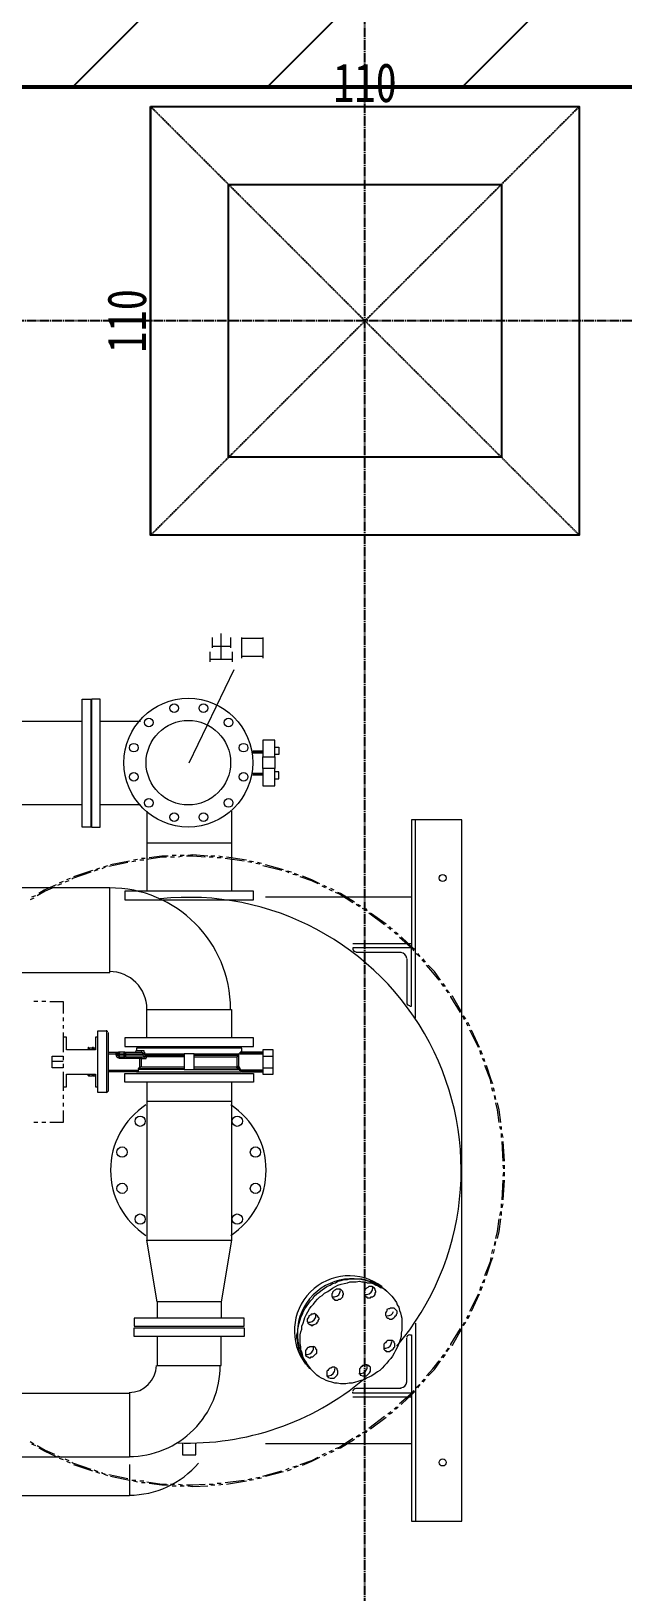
# Model space of a CAD drawing. Header units: millimetres. Extents: x -18489 to 17339, y -1599 to 10961.
# Drawn here: x -15203.8 to -15052, y 7256.4 to 7656.8 of the extents above; entities that cross this region are included whole.
import ezdxf

# ---------------------------------------------------------------- set-up
doc = ezdxf.new("R2010")
doc.units = ezdxf.units.MM
doc.linetypes.add('X-CUB3-L10$0$COL-CEN-LIN', pattern=[3.25, 2.5, -0.25, 0.25, -0.25])
doc.linetypes.add('X-CUB3-L10$0$HIDDEN', pattern=[0.4, 0.3, -0.1])
for name, color, linetype in [('188K-SM-03-F10-MECH-EQ-Y2257103$0$Micron CUP L10 CDA EQU$0$M MOVE-IN AREA', 8, 'Continuous'), ('188K-SM-03-F10-MECH-EQ-Y2257103$0$Micron CUP L10 CDA EQU$0$M-PHASE1 AREA', 252, 'Continuous'), ('X-CUB3-L10$0$CCL', 8, 'X-CUB3-L10$0$COL-CEN-LIN'), ('X-CUB3-L10$0$COL', 8, 'Continuous'), ('X-CUB3-L10$0$COL-S', 8, 'Continuous')]:
    doc.layers.add(name, color=color, linetype=linetype)
doc.styles.add('X-CUB3-L10$0$DIM', font='', dxfattribs={"width": 0.8})
doc.styles.get('X-CUB3-L10$0$DIM').set_extended_font_data('MingLiU')
doc.dimstyles.new('X-CUB3-L10$0$JJP_005_defpoint', dxfattribs={"dimtxt": 20, "dimasz": 0.5, "dimexe": 0.5, "dimexo": 0.5, "dimgap": 0.5, "dimtad": 1, "dimdsep": 46, "dimtxsty": 'X-CUB3-L10$0$DIM', "dimblk": 'X-CUB3-L10$0$_None', "dimcen": 10, "dimclrd": 256, "dimclre": 256, "dimclrt": 256, "dimadec": 0, "dimazin": 0, "dimtfac": 1, "dimtix": 1, "dimtmove": 2, "dimatfit": 3, "dimldrblk": 'X-CUB3-L10$0$_None', "dimfxl": 0.5, "dimtolj": 1, "dimtzin": 0, "dimarcsym": 0})

# ---------------------------------------------------------------- blocks, each defined once
blk = doc.blocks.new('188K-SM-03-F10-MECH-EQ-Y2257103$0$矽品二林中科一期-設備-空調$0$ZIN280AH(OD1400TL2135) 外型圖-Model')
at = {"color": 0, "lineweight": 13}
for points in [[(4371.9, 8283), (4371.9, 8285), (4371.9, 8309.3)], [(4394.2, 8252.6), (4394.2, 8270.8), (4394.2, 8295.1), (4394.2, 8319.4)], [(4418.5, 8309.3), (4418.5, 8285), (4418.5, 8283)], [(4446.9, 8256.6), (4446.9, 8260.7), (4446.9, 8285), (4446.9, 8309.3)], [(4446.9, 8307.3), (4473.2, 8307.3), (4497.5, 8307.3), (4499.6, 8307.3)], [(4501.6, 8309.3), (4501.6, 8285), (4501.6, 8260.7), (4501.6, 8256.6)], [(4365.8, 8246.5), (4365.8, 8248.5), (4365.8, 8272.8)], [(4422.5, 8252.6), (4416.5, 8252.6), (4390.1, 8252.6), (4365.8, 8252.6)], [(4371.9, 8287), (4398.2, 8287), (4418.5, 8287)], [(4422.5, 8272.8), (4422.5, 8248.5), (4422.5, 8246.5)], [(4499.6, 8260.7), (4475.2, 8260.7), (4448.9, 8260.7)], [(4426.6, 8226.2), (4311.1, 7987)], [(2112, 8094.5), (2316.7, 8094.5), (4037.4, 8094.5)], [(4084.1, 8094.5), (4187.4, 8094.5)], [(4532, 8003.3), (4532, 8045.8), (4501.6, 8045.8), (4501.6, 8003.3)], [(4532, 8027.6), (4542.1, 8027.6), (4542.1, 8009.3), (4532, 8009.3)], [(4501.6, 7972.9), (4501.6, 7928.3), (4532, 7928.3), (4532, 7972.9)], [(4532, 7946.5), (4542.1, 7946.5), (4542.1, 7964.7), (4532, 7964.7)], [(4037.4, 7879.6), (2112, 7879.6)], [(4187.4, 7879.6), (4084.1, 7879.6)], [(4203.6, 7863.4), (4203.6, 7658.7)], [(4420.5, 7863.4), (4420.5, 7658.7)], [(4882.6, 6369.6), (4882.6, 6041.3), (5012.3, 6041.3), (5012.3, 7841.1), (4882.6, 7841.1), (4882.6, 7512.8)], [(4892.8, 7332.4), (4892.8, 7841.1)], [(4203.6, 7782.3), (4420.5, 7782.3)], [(4155, 7731.7), (4106.3, 7721.5)], [(4159, 7735.7), (4110.4, 7725.6)], [(4175.3, 7735.7), (4165.1, 7733.7)], [(4179.3, 7739.8), (4169.2, 7737.7)], [(4195.5, 7737.7), (4185.4, 7737.7)], [(4199.6, 7741.8), (4189.4, 7741.8)], [(4254.3, 7745.9), (4242.1, 7745.9), (4203.6, 7739.8)], [(4258.4, 7747.9), (4242.1, 7747.9), (4209.7, 7743.8)], [(4274.6, 7745.9), (4264.4, 7745.9)], [(4278.6, 7749.9), (4268.5, 7749.9)], [(4294.8, 7747.9), (4284.7, 7745.9)], [(4298.9, 7749.9), (4288.8, 7749.9)], [(4353.6, 7745.9), (4321.2, 7747.9), (4305, 7747.9)], [(4359.7, 7747.9), (4321.2, 7751.9), (4309, 7749.9)], [(4373.9, 7745.9), (4363.8, 7745.9)], [(4377.9, 7747.9), (4367.8, 7747.9)], [(4394.2, 7743.8), (4384, 7743.8)], [(4398.2, 7745.9), (4388.1, 7747.9)], [(4452.9, 7735.7), (4404.3, 7741.8)], [(4459, 7737.7), (4408.3, 7745.9)], [(4473.2, 7731.7), (4463.1, 7733.7)], [(4477.3, 7733.7), (4467.1, 7735.7)], [(4497.5, 7729.6), (4487.4, 7731.7)], [(4007, 7691.1), (3996.9, 7687.1)], [(4059.7, 7707.3), (4013.1, 7691.1), (4011.1, 7689.1)], [(4063.8, 7711.4), (4015.1, 7695.2)], [(4078, 7713.4), (4067.8, 7709.4)], [(4082, 7717.5), (4071.9, 7713.4)], [(4096.2, 7719.5), (4088.1, 7715.4)], [(4102.3, 7723.6), (4092.2, 7719.5)], [(4493.5, 7727.6), (4483.3, 7729.6)], [(4550.2, 7711.4), (4501.6, 7723.6)], [(4554.3, 7713.4), (4507.7, 7725.6)], [(4568.5, 7705.3), (4560.4, 7709.4)], [(4574.5, 7707.3), (4564.4, 7709.4)], [(4588.7, 7699.2), (4578.6, 7701.3)], [(4592.8, 7699.2), (4582.7, 7703.3)], [(4643.5, 7676.9), (4627.2, 7685), (4596.8, 7695.2)], [(4647.5, 7676.9), (4627.2, 7687.1), (4602.9, 7697.2)], [(2387.6, 7449.9), (4108.4, 7449.9), (4108.4, 7666.8), (2387.6, 7666.8)], [(3966.5, 7668.8), (3942.2, 7658.7), (3921.9, 7646.5)], [(3970.6, 7674.9), (3940.1, 7660.7), (3926, 7652.6)], [(3984.7, 7676.9), (3974.6, 7672.9)], [(3988.8, 7683), (3978.7, 7679)], [(4003, 7685), (3992.8, 7681)], [(4661.7, 7666.8), (4653.6, 7670.9)], [(4665.8, 7668.8), (4657.6, 7672.9)], [(4679.9, 7658.7), (4671.8, 7662.8)], [(4684, 7660.7), (4675.9, 7664.8)], [(4732.6, 7628.3), (4698.2, 7650.6), (4688, 7654.6)], [(4736.7, 7630.3), (4700.2, 7652.6), (4694.1, 7654.6)], [(3913.8, 7640.5), (3903.7, 7636.4)], [(3917.9, 7646.5), (3907.7, 7642.5)], [(4882.6, 7642.5), (4507.7, 7642.5)], [(4748.9, 7618.2), (4740.7, 7624.2)], [(4752.9, 7620.2), (4744.8, 7624.2)], [(4767.1, 7608), (4765.1, 7610.1), (4757, 7614.1)], [(4769.1, 7608), (4767.1, 7612.1), (4761, 7614.1)], [(4813.7, 7571.5), (4773.2, 7601.9)], [(4817.8, 7573.6), (4777.2, 7601.9)], [(4829.9, 7559.4), (4827.9, 7561.4), (4821.8, 7565.5)], [(4834, 7561.4), (4829.9, 7563.4), (4825.9, 7567.5)], [(4844.1, 7547.2), (4838, 7553.3)], [(4848.2, 7547.2), (4842.1, 7553.3)], [(4888.7, 7504.7), (4886.7, 7508.7), (4852.2, 7539.1)], [(4892.8, 7506.7), (4888.7, 7510.7), (4856.3, 7541.1)], [(4882.6, 7522.9), (4732.6, 7522.9)], [(4878.6, 7362.8), (4882.6, 7362.8), (4882.6, 7512.8), (4732.6, 7512.8), (4732.6, 7508.7)], [(4856.3, 7500.6), (4740.7, 7500.6)], [(4902.9, 7490.5), (4894.8, 7498.6)], [(4904.9, 7490.5), (4898.8, 7498.6)], [(4870.5, 7484.4), (4870.5, 7370.9)], [(4915.1, 7476.3), (4909, 7482.4)], [(4919.1, 7476.3), (4913, 7484.4)], [(4953.6, 7429.7), (4937.3, 7449.9), (4921.1, 7468.2)], [(4957.6, 7429.7), (4941.4, 7452), (4925.2, 7468.2)], [(4965.7, 7413.5), (4959.6, 7421.6)], [(4969.8, 7413.5), (4963.7, 7421.6)], [(3923.9, 7374.9), (3913.8, 7374.9)], [(3944.2, 7374.9), (3934.1, 7374.9)], [(3954.3, 7374.9), (3988.8, 7374.9), (3988.8, 7344.5)], [(4977.9, 7397.2), (4971.8, 7405.3)], [(4979.9, 7397.2), (4973.8, 7405.3)], [(5008.3, 7346.6), (4984, 7387.1), (4984, 7389.1)], [(5012.3, 7346.6), (4988, 7389.1), (4986, 7389.1)], [(3988.8, 7334.4), (3988.8, 7324.3)], [(4203.6, 7281.7), (4203.6, 7354.7), (4420.5, 7354.7), (4420.5, 7281.7)], [(5018.4, 7328.3), (5014.4, 7338.5)], [(5022.5, 7330.4), (5016.4, 7338.5)], [(3988.8, 7314.1), (3988.8, 7306)], [(3988.8, 7295.9), (3988.8, 7245.2)], [(4104.3, 7295.9), (4104.3, 7143.9)], [(5028.6, 7312.1), (5024.5, 7318.2), (5024.5, 7320.2)], [(5032.6, 7312.1), (5028.6, 7320.2), (5026.5, 7320.2)], [(5054.9, 7257.4), (5032.6, 7302)], [(5056.9, 7257.4), (5036.7, 7302)], [(4078, 7283.7), (4071.9, 7283.7), (4071.9, 7251.3), (3996.9, 7251.3), (3996.9, 7283.7), (3988.8, 7283.7)], [(4053.7, 7253.3), (4053.7, 7251.3)], [(4063.8, 7251.3), (4063.8, 7255.4), (4055.7, 7255.4), (4055.7, 7251.3)], [(4065.8, 7253.3), (4065.8, 7251.3)], [(4071.9, 7255.4), (4067.8, 7255.4), (4067.8, 7251.3)], [(4446.9, 7245.2), (4446.9, 7255.4), (4311.1, 7255.4), (4177.3, 7255.4), (4177.3, 7249.3), (4193.5, 7249.3), (4195.5, 7249.3), (4195.5, 7247.3), (4195.5, 7245.2), (4197.6, 7245.2), (4197.6, 7243.2), (4197.6, 7241.2), (4298.9, 7241.2)], [(4501.6, 7204.7), (4501.6, 7188.5), (4527.9, 7188.5), (4527.9, 7251.3), (4501.6, 7251.3), (4501.6, 7235.1), (4501.6, 7204.7), (4527.9, 7204.7)], [(5061, 7239.1), (5059, 7247.3), (5059, 7249.3)], [(5065, 7239.1), (5061, 7249.3)], [(3988.8, 7204.7), (3960.4, 7204.7), (3960.4, 7235.1), (3988.8, 7235.1)], [(3988.8, 7220.9), (3960.4, 7220.9)], [(3988.8, 7235.1), (3988.8, 7225)], [(3988.8, 7214.8), (3988.8, 7204.7)], [(4104.3, 7241.2), (4124.6, 7241.2), (4124.6, 7243.2), (4126.6, 7243.2), (4128.6, 7245.2), (4130.7, 7245.2), (4132.7, 7245.2), (4134.7, 7245.2)], [(4104.3, 7245.2), (4132.7, 7245.2)], [(4128.6, 7237.1), (4124.6, 7237.1), (4124.6, 7241.2), (4128.6, 7241.2)], [(4146.9, 7245.2), (4134.7, 7245.2), (4132.7, 7245.2), (4132.7, 7243.2), (4132.7, 7241.2), (4128.6, 7241.2), (4128.6, 7237.1), (4132.7, 7237.1), (4132.7, 7241.2), (4144.9, 7241.2), (4144.9, 7243.2), (4146.9, 7245.2), (4148.9, 7245.2), (4148.9, 7243.2), (4148.9, 7241.2), (4193.5, 7241.2), (4193.5, 7239.1), (4193.5, 7237.1), (4148.9, 7237.1), (4148.9, 7241.2), (4144.9, 7241.2), (4144.9, 7237.1), (4132.7, 7237.1), (4132.7, 7235.1), (4132.7, 7233.1), (4134.7, 7233.1), (4146.9, 7233.1)], [(4298.9, 7202.7), (4185.4, 7202.7), (4185.4, 7229), (4132.7, 7229), (4132.7, 7233.1), (4134.7, 7233.1)], [(4148.9, 7245.2), (4189.4, 7245.2), (4191.5, 7245.2), (4191.5, 7243.2), (4193.5, 7243.2), (4193.5, 7241.2)], [(4148.9, 7233.1), (4195.5, 7233.1)], [(4298.9, 7206.7), (4189.4, 7206.7), (4189.4, 7229), (4199.6, 7229), (4201.6, 7229), (4201.6, 7231), (4203.6, 7233.1)], [(4197.6, 7241.2), (4193.5, 7241.2), (4197.6, 7241.2)], [(4193.5, 7237.1), (4195.5, 7235.1), (4199.6, 7235.1)], [(4298.9, 7233.1), (4203.6, 7233.1), (4201.6, 7235.1), (4199.6, 7237.1), (4298.9, 7237.1)], [(4325.2, 7241.2), (4442.8, 7241.2), (4442.8, 7243.2), (4442.8, 7245.2), (4501.6, 7245.2), (4442.8, 7245.2)], [(4325.2, 7237.1), (4438.7, 7237.1), (4438.7, 7206.7)], [(4325.2, 7233.1), (4434.7, 7233.1), (4434.7, 7206.7), (4436.7, 7206.7), (4438.7, 7206.7), (4438.7, 7202.7)], [(4438.7, 7237.1), (4438.7, 7237.1)], [(4501.6, 7235.1), (4527.9, 7235.1)], [(5069.1, 7220.9), (5065, 7229)], [(5071.1, 7220.9), (5069.1, 7229)], [(5087.3, 7164.2), (5085.3, 7174.3), (5071.1, 7210.8)], [(5091.4, 7164.2), (5087.3, 7174.3), (5075.2, 7210.8)], [(3988.8, 7194.6), (3988.8, 7145.9)], [(3988.8, 7156), (3996.9, 7156), (3996.9, 7188.5), (4071.9, 7188.5), (4071.9, 7156), (4078, 7156)], [(4053.7, 7188.5), (4053.7, 7186.4)], [(4055.7, 7188.5), (4055.7, 7184.4), (4063.8, 7184.4), (4063.8, 7188.5)], [(4065.8, 7188.5), (4065.8, 7186.4)], [(4067.8, 7188.5), (4067.8, 7184.4), (4071.9, 7184.4)], [(4298.9, 7200.6), (4181.3, 7200.6), (4181.3, 7198.6), (4181.3, 7196.6), (4181.3, 7194.6), (4104.3, 7194.6)], [(4104.3, 7198.6), (4181.3, 7198.6)], [(4177.3, 7194.6), (4177.3, 7194.6)], [(4177.3, 7194.6), (4311.1, 7194.6), (4444.8, 7194.6)], [(4185.4, 7202.7), (4185.4, 7202.7)], [(4325.2, 7202.7), (4438.7, 7202.7), (4436.7, 7204.7), (4434.7, 7204.7), (4434.7, 7206.7), (4325.2, 7206.7)], [(4325.2, 7200.6), (4440.8, 7200.6), (4440.8, 7198.6), (4444.8, 7198.6), (4444.8, 7200.6), (4440.8, 7200.6)], [(4444.8, 7198.6), (4501.6, 7198.6), (4444.8, 7198.6), (4444.8, 7196.6), (4446.9, 7194.6), (4501.6, 7194.6), (4446.9, 7194.6)], [(3988.8, 7135.8), (3988.8, 7125.6)], [(4203.6, 7168.2), (4203.6, 6762.8)], [(4420.5, 7168.2), (4420.5, 6762.8)], [(5091.4, 7143.9), (5089.4, 7154)], [(5095.4, 7143.9), (5093.4, 7154)], [(5097.5, 7123.6), (5095.4, 7133.7)], [(5099.5, 7123.6), (5097.5, 7133.7)], [(3988.8, 7095.2), (3988.8, 7064.8), (3954.3, 7064.8)], [(3988.8, 7115.5), (3988.8, 7105.4)], [(4203.6, 7119.6), (4420.5, 7119.6)], [(5107.6, 7064.8), (5103.5, 7097.3), (5099.5, 7115.5)], [(5111.7, 7064.8), (5107.6, 7097.3), (5103.5, 7115.5)], [(3923.9, 7064.8), (3913.8, 7064.8)], [(3944.2, 7064.8), (3934.1, 7064.8)], [(5111.7, 7046.6), (5109.6, 7054.7)], [(5113.7, 7046.6), (5113.7, 7054.7)], [(5113.7, 7026.3), (5113.7, 7036.5)], [(5117.7, 7026.3), (5115.7, 7036.5)], [(5117.7, 6965.5), (5115.7, 7016.2)], [(5121.8, 6965.5), (5117.7, 7016.2)], [(5119.8, 6945.3), (5117.7, 6955.4)], [(5117.7, 6927), (5119.8, 6937.1)], [(5121.8, 6945.3), (5121.8, 6955.4)], [(5121.8, 6927), (5121.8, 6937.1)], [(5115.7, 6866.2), (5117.7, 6916.9)], [(5117.7, 6866.2), (5121.8, 6916.9)], [(5113.7, 6845.9), (5113.7, 6856.1)], [(5115.7, 6845.9), (5117.7, 6856.1)], [(5099.5, 6766.9), (5103.5, 6785.1), (5107.6, 6817.6)], [(5103.5, 6766.9), (5107.6, 6785.1), (5111.7, 6817.6)], [(5109.6, 6825.7), (5111.7, 6835.8)], [(5113.7, 6825.7), (5113.7, 6835.8)], [(5089.4, 6728.4), (5091.4, 6738.5)], [(5093.4, 6728.4), (5095.4, 6738.5)], [(5095.4, 6748.7), (5097.5, 6758.8)], [(5097.5, 6748.7), (5099.5, 6758.8)], [(5071.1, 6671.6), (5085.3, 6708.1), (5087.3, 6718.2)], [(5075.2, 6671.6), (5087.3, 6708.1), (5091.4, 6718.2)], [(4621.2, 6432.5), (4621.2, 6434.5), (4617.1, 6438.5), (4613.1, 6444.6), (4609, 6450.7), (4604.9, 6456.8), (4600.9, 6462.9), (4598.9, 6469), (4594.8, 6475), (4592.8, 6483.1), (4592.8, 6489.2), (4590.8, 6497.3), (4590.8, 6503.4), (4588.7, 6511.5), (4588.7, 6519.6), (4590.8, 6527.7), (4590.8, 6533.8), (4592.8, 6541.9), (4594.8, 6550), (4596.8, 6558.1), (4598.9, 6564.2), (4602.9, 6572.3), (4604.9, 6578.4), (4609, 6586.5), (4613.1, 6592.6), (4619.1, 6600.7), (4623.2, 6606.8), (4629.3, 6612.9), (4633.3, 6618.9), (4639.4, 6625), (4645.5, 6629.1), (4653.6, 6635.2), (4659.7, 6639.2), (4665.8, 6643.3), (4673.9, 6647.3), (4679.9, 6651.4), (4688, 6653.4), (4694.1, 6657.4), (4702.2, 6659.5), (4710.3, 6661.5), (4718.4, 6661.5), (4724.5, 6663.5), (4732.6, 6663.5), (4740.7, 6663.5), (4748.9, 6663.5), (4754.9, 6663.5), (4763, 6661.5), (4769.1, 6659.5), (4777.2, 6657.4), (4783.3, 6655.4), (4789.4, 6653.4), (4795.5, 6649.3), (4801.5, 6645.3), (4807.6, 6641.2), (4813.7, 6637.2), (4817.8, 6633.1)], [(5065, 6653.4), (5069.1, 6661.5)], [(5069.1, 6653.4), (5071.1, 6661.5)], [(5032.6, 6580.4), (5054.9, 6625)], [(5036.7, 6580.4), (5056.9, 6625)], [(5059, 6633.1), (5059, 6635.2), (5061, 6643.3)], [(5061, 6633.1), (5065, 6643.3)], [(4230, 6604.7), (4230, 6562.2)], [(4394.2, 6604.7), (4394.2, 6562.2)], [(5024.5, 6562.2), (5028.6, 6570.3)], [(5026.5, 6562.2), (5028.6, 6562.2), (5032.6, 6570.3)], [(4892.8, 6550), (4892.8, 6041.3)], [(4984, 6493.3), (4984, 6495.3), (5008.3, 6535.8)], [(4986, 6493.3), (4988, 6493.3), (5012.3, 6535.8)], [(5014.4, 6543.9), (5018.4, 6552.1)], [(5016.4, 6543.9), (5022.5, 6552.1)], [(4230, 6515.6), (4230, 6440.6), (4394.2, 6440.6), (4394.2, 6515.6)], [(4878.6, 6519.6), (4882.6, 6519.6), (4882.6, 6369.6), (4732.6, 6369.6), (4732.6, 6373.7)], [(4870.5, 6398), (4870.5, 6511.5)], [(4921.1, 6414.2), (4937.3, 6432.5), (4953.6, 6452.7)], [(4925.2, 6414.2), (4941.4, 6430.4), (4957.6, 6452.7)], [(4959.6, 6460.8), (4965.7, 6469)], [(4963.7, 6460.8), (4969.8, 6469)], [(4971.8, 6477.1), (4977.9, 6485.2)], [(4973.8, 6477.1), (4979.9, 6485.2)], [(3546.9, 6369.6), (4159, 6369.6), (4159, 6205.5), (3546.9, 6205.5)], [(4856.3, 6381.8), (4740.7, 6381.8)], [(4852.2, 6343.3), (4886.7, 6373.7), (4888.7, 6377.7)], [(4856.3, 6341.3), (4888.7, 6371.7), (4892.8, 6375.7)], [(4894.8, 6383.8), (4902.9, 6391.9)], [(4898.8, 6383.8), (4904.9, 6391.9)], [(4909, 6400), (4915.1, 6406.1)], [(4913, 6398), (4919.1, 6406.1)], [(4882.6, 6359.5), (4732.6, 6359.5)], [(4838, 6329.1), (4844.1, 6335.2)], [(4842.1, 6329.1), (4848.2, 6335.2)], [(4773.2, 6280.5), (4813.7, 6310.9)], [(4777.2, 6278.4), (4817.8, 6308.8)], [(4821.8, 6316.9), (4827.9, 6321), (4829.9, 6323)], [(4825.9, 6314.9), (4829.9, 6319), (4834, 6321)], [(4688, 6227.8), (4698.2, 6231.8), (4732.6, 6254.1)], [(4694.1, 6227.8), (4700.2, 6229.8), (4736.7, 6252.1)], [(4740.7, 6258.2), (4748.9, 6264.2)], [(4744.8, 6258.2), (4752.9, 6262.2)], [(4757, 6268.3), (4765.1, 6272.3), (4767.1, 6274.4)], [(4761, 6268.3), (4767.1, 6270.3), (4769.1, 6274.4)], [(3903.7, 6246), (3913.8, 6239.9)], [(3907.7, 6239.9), (3917.9, 6235.9)], [(3921.9, 6235.9), (3942.2, 6223.7), (3966.5, 6213.6)], [(3926, 6229.8), (3940.1, 6221.7), (3970.6, 6207.5)], [(3974.6, 6209.5), (3984.7, 6205.5)], [(4294.8, 6241.9), (4294.8, 6211.5), (4329.3, 6211.5), (4329.3, 6241.9)], [(4882.6, 6239.9), (4507.7, 6239.9)], [(4653.6, 6211.5), (4661.7, 6215.6)], [(4657.6, 6209.5), (4665.8, 6213.6)], [(4671.8, 6219.7), (4679.9, 6223.7)], [(4675.9, 6217.6), (4684, 6221.7)], [(4159, 6187.2), (4159, 6106.1), (3646.3, 6106.1)], [(3978.7, 6203.4), (3988.8, 6199.4)], [(3992.8, 6201.4), (4003, 6197.4)], [(3996.9, 6195.3), (4007, 6191.3)], [(4011.1, 6193.3), (4013.1, 6191.3), (4059.7, 6175.1)], [(4015.1, 6187.2), (4063.8, 6171)], [(4067.8, 6173), (4078, 6169)], [(4071.9, 6169), (4082, 6164.9)], [(4501.6, 6156.8), (4550.2, 6171)], [(4507.7, 6156.8), (4554.3, 6169)], [(4560.4, 6173), (4568.5, 6177.1)], [(4564.4, 6171), (4574.5, 6175.1)], [(4578.6, 6181.1), (4588.7, 6183.2)], [(4582.7, 6179.1), (4592.8, 6183.2)], [(4596.8, 6187.2), (4627.2, 6197.4), (4643.5, 6205.5)], [(4602.9, 6185.2), (4627.2, 6195.3), (4647.5, 6205.5)], [(4088.1, 6167), (4088.1, 6164.9), (4096.2, 6162.9)], [(4092.2, 6162.9), (4102.3, 6158.8)], [(4106.3, 6160.9), (4155, 6150.7)], [(4110.4, 6156.8), (4159, 6146.7)], [(4165.1, 6146.7), (4175.3, 6146.7)], [(4169.2, 6144.7), (4179.3, 6142.6)], [(4185.4, 6144.7), (4195.5, 6144.7)], [(4189.4, 6140.6), (4199.6, 6140.6)], [(4203.6, 6142.6), (4242.1, 6136.6), (4254.3, 6136.6)], [(4209.7, 6138.6), (4242.1, 6134.5), (4258.4, 6134.5)], [(4264.4, 6136.6), (4274.6, 6136.6)], [(4268.5, 6132.5), (4278.6, 6132.5)], [(4284.7, 6136.6), (4294.8, 6134.5)], [(4288.8, 6132.5), (4298.9, 6132.5)], [(4305, 6134.5), (4321.2, 6134.5), (4353.6, 6136.6)], [(4309, 6132.5), (4321.2, 6130.5), (4359.7, 6132.5)], [(4363.8, 6136.6), (4373.9, 6136.6)], [(4367.8, 6134.5), (4377.9, 6134.5)], [(4384, 6138.6), (4394.2, 6138.6)], [(4388.1, 6134.5), (4398.2, 6136.6)], [(4404.3, 6140.6), (4452.9, 6146.7)], [(4408.3, 6136.6), (4459, 6144.7)], [(4463.1, 6148.7), (4473.2, 6150.7)], [(4467.1, 6146.7), (4477.3, 6148.7)], [(4483.3, 6152.8), (4493.5, 6154.8)], [(4487.4, 6150.7), (4497.5, 6152.8)]]:
    blk.add_lwpolyline(points, dxfattribs=at)
for points in [[(4059.7, 7822.9), (4037.4, 7822.9), (4037.4, 8151.2), (4059.7, 8151.2)], [(4061.8, 7822.9), (4084.1, 7822.9), (4084.1, 8151.2), (4061.8, 8151.2)], [(4501.6, 8017.4), (4475.2, 8017.4)], [(4501.6, 8013.4), (4475.2, 8013.4)], [(4501.6, 8003.3), (4532, 8003.3), (4532, 7972.9), (4501.6, 7972.9)], [(4501.6, 7960.7), (4475.2, 7960.7)], [(4475.2, 7956.6), (4501.6, 7956.6)], [(4146.9, 7658.7), (4146.9, 7636.4), (4477.3, 7636.4), (4477.3, 7658.7)], [(4078, 7141.9), (4078, 7299.9), (4100.3, 7299.9), (4100.3, 7141.9)], [(4146.9, 7259.4), (4477.3, 7259.4), (4477.3, 7281.7), (4146.9, 7281.7)], [(4148.9, 7233.1), (4146.9, 7233.1), (4144.9, 7233.1), (4144.9, 7235.1), (4144.9, 7237.1), (4148.9, 7237.1), (4148.9, 7235.1)], [(4185.4, 7233.1), (4187.4, 7233.1), (4187.4, 7231), (4189.4, 7231), (4189.4, 7229), (4185.4, 7229)], [(4311.1, 7200.6), (4325.2, 7200.6), (4325.2, 7241.2), (4311.1, 7241.2), (4298.9, 7241.2), (4298.9, 7200.6)], [(4501.6, 7241.2), (4442.8, 7241.2)], [(4146.9, 7190.5), (4477.3, 7190.5), (4477.3, 7168.2), (4146.9, 7168.2)], [(4230, 6604.7), (4203.6, 6762.8), (4420.5, 6762.8), (4394.2, 6604.7)], [(4848.2, 6493.3), (4846.1, 6487.2), (4842.1, 6479.1), (4838, 6473), (4834, 6464.9), (4829.9, 6458.8), (4823.8, 6452.7), (4819.8, 6446.7), (4813.7, 6440.6), (4807.6, 6434.5), (4801.5, 6428.4), (4795.5, 6424.4), (4789.4, 6420.3), (4781.3, 6414.2), (4775.2, 6412.2), (4767.1, 6408.1), (4761, 6404.1), (4752.9, 6402.1), (4744.8, 6400), (4738.7, 6398), (4730.6, 6396), (4722.5, 6396), (4714.4, 6394), (4708.3, 6394), (4700.2, 6394), (4692.1, 6396), (4686, 6396), (4677.9, 6398), (4671.8, 6400), (4663.7, 6402.1), (4657.6, 6406.1), (4651.6, 6408.1), (4645.5, 6412.2), (4639.4, 6416.3), (4635.3, 6420.3), (4629.3, 6426.4), (4625.2, 6430.4), (4619.1, 6436.5), (4615.1, 6442.6), (4613.1, 6448.7), (4609, 6454.8), (4604.9, 6460.8), (4602.9, 6469), (4600.9, 6475), (4598.9, 6481.1), (4598.9, 6489.2), (4596.8, 6497.3), (4596.8, 6503.4), (4596.8, 6511.5), (4596.8, 6519.6), (4598.9, 6527.7), (4600.9, 6533.8), (4600.9, 6541.9), (4604.9, 6550), (4607, 6558.1), (4609, 6564.2), (4613.1, 6572.3), (4617.1, 6578.4), (4621.2, 6586.5), (4625.2, 6592.6), (4631.3, 6598.7), (4635.3, 6604.7), (4641.4, 6610.8), (4647.5, 6616.9), (4653.6, 6621), (4659.7, 6627), (4667.8, 6631.1), (4673.9, 6635.2), (4679.9, 6639.2), (4688, 6643.3), (4694.1, 6647.3), (4702.2, 6649.3), (4710.3, 6651.4), (4718.4, 6653.4), (4724.5, 6655.4), (4732.6, 6655.4), (4740.7, 6655.4), (4748.9, 6657.4), (4754.9, 6655.4), (4763, 6655.4), (4769.1, 6653.4), (4777.2, 6653.4), (4783.3, 6651.4), (4791.4, 6647.3), (4797.5, 6645.3), (4803.6, 6641.2), (4809.7, 6639.2), (4815.7, 6635.2), (4821.8, 6629.1), (4825.9, 6625), (4832, 6618.9), (4836, 6614.9), (4840.1, 6608.8), (4844.1, 6602.7), (4846.1, 6596.6), (4850.2, 6590.6), (4852.2, 6582.5), (4854.2, 6576.4), (4856.3, 6568.3), (4858.3, 6562.2), (4858.3, 6554.1), (4858.3, 6546), (4858.3, 6539.9), (4858.3, 6531.8), (4856.3, 6523.7), (4856.3, 6515.6), (4854.2, 6509.5), (4852.2, 6501.4)], [(4704.3, 6633.1), (4702.2, 6635.2), (4700.2, 6635.2), (4698.2, 6637.2), (4696.2, 6637.2), (4692.1, 6637.2), (4690.1, 6637.2), (4688, 6635.2), (4684, 6633.1), (4682, 6631.1), (4679.9, 6629.1), (4679.9, 6627), (4677.9, 6625), (4677.9, 6621), (4677.9, 6618.9), (4679.9, 6616.9), (4679.9, 6614.9), (4682, 6612.9), (4684, 6610.8), (4686, 6608.8), (4688, 6608.8), (4692.1, 6608.8), (4694.1, 6608.8), (4696.2, 6610.8), (4700.2, 6610.8), (4702.2, 6612.9), (4704.3, 6614.9), (4706.3, 6616.9), (4706.3, 6621), (4708.3, 6623), (4708.3, 6625), (4706.3, 6629.1), (4706.3, 6631.1)], [(4787.4, 6639.2), (4785.3, 6641.2), (4783.3, 6641.2), (4781.3, 6643.3), (4779.3, 6643.3), (4775.2, 6643.3), (4773.2, 6643.3), (4771.1, 6641.2), (4767.1, 6639.2), (4765.1, 6637.2), (4763, 6635.2), (4763, 6633.1), (4761, 6629.1), (4761, 6627), (4761, 6625), (4763, 6623), (4763, 6618.9), (4765.1, 6618.9), (4767.1, 6616.9), (4769.1, 6614.9), (4771.1, 6614.9), (4775.2, 6614.9), (4777.2, 6614.9), (4779.3, 6616.9), (4783.3, 6616.9), (4785.3, 6618.9), (4787.4, 6621), (4789.4, 6623), (4789.4, 6627), (4791.4, 6629.1), (4791.4, 6631.1), (4789.4, 6635.2), (4789.4, 6637.2)], [(4641.4, 6568.3), (4639.4, 6570.3), (4637.4, 6572.3), (4635.3, 6572.3), (4633.3, 6574.3), (4629.3, 6572.3), (4627.2, 6572.3), (4625.2, 6572.3), (4623.2, 6570.3), (4619.1, 6568.3), (4619.1, 6566.2), (4617.1, 6562.2), (4615.1, 6560.2), (4615.1, 6558.1), (4615.1, 6554.1), (4617.1, 6552.1), (4617.1, 6550), (4619.1, 6548), (4621.2, 6546), (4623.2, 6546), (4625.2, 6543.9), (4629.3, 6543.9), (4631.3, 6546), (4633.3, 6546), (4637.4, 6548), (4639.4, 6550), (4641.4, 6552.1), (4643.5, 6554.1), (4643.5, 6556.1), (4645.5, 6560.2), (4645.5, 6562.2), (4643.5, 6564.2), (4643.5, 6566.2)], [(4842.1, 6584.5), (4840.1, 6586.5), (4838, 6588.5), (4836, 6588.5), (4834, 6588.5), (4829.9, 6588.5), (4827.9, 6588.5), (4825.9, 6586.5), (4823.8, 6586.5), (4819.8, 6584.5), (4819.8, 6580.4), (4817.8, 6578.4), (4815.7, 6576.4), (4815.7, 6574.3), (4815.7, 6570.3), (4817.8, 6568.3), (4817.8, 6566.2), (4819.8, 6564.2), (4821.8, 6562.2), (4823.8, 6562.2), (4825.9, 6560.2), (4829.9, 6560.2), (4832, 6560.2), (4836, 6562.2), (4838, 6564.2), (4840.1, 6566.2), (4842.1, 6568.3), (4844.1, 6570.3), (4844.1, 6572.3), (4846.1, 6574.3), (4846.1, 6578.4), (4846.1, 6580.4), (4844.1, 6582.5)], [(4171.2, 6541.9), (4452.9, 6541.9), (4452.9, 6562.2), (4171.2, 6562.2)], [(4171.2, 6537.9), (4452.9, 6537.9), (4452.9, 6515.6), (4171.2, 6515.6)], [(4637.4, 6485.2), (4635.3, 6487.2), (4633.3, 6489.2), (4629.3, 6489.2), (4627.2, 6489.2), (4625.2, 6489.2), (4621.2, 6489.2), (4619.1, 6487.2), (4617.1, 6487.2), (4615.1, 6485.2), (4613.1, 6483.1), (4611, 6479.1), (4611, 6477.1), (4611, 6475), (4611, 6471), (4611, 6469), (4611, 6466.9), (4613.1, 6464.9), (4615.1, 6462.9), (4617.1, 6462.9), (4621.2, 6460.8), (4623.2, 6460.8), (4625.2, 6462.9), (4629.3, 6462.9), (4631.3, 6464.9), (4633.3, 6466.9), (4635.3, 6469), (4637.4, 6471), (4639.4, 6473), (4639.4, 6475), (4639.4, 6479.1), (4639.4, 6481.1), (4637.4, 6483.1)], [(4838, 6501.4), (4836, 6503.4), (4834, 6505.4), (4829.9, 6505.4), (4827.9, 6505.4), (4825.9, 6505.4), (4821.8, 6505.4), (4819.8, 6503.4), (4817.8, 6501.4), (4815.7, 6499.4), (4813.7, 6497.3), (4811.7, 6495.3), (4811.7, 6493.3), (4811.7, 6489.2), (4811.7, 6487.2), (4811.7, 6485.2), (4811.7, 6483.1), (4813.7, 6481.1), (4815.7, 6479.1), (4817.8, 6477.1), (4821.8, 6477.1), (4823.8, 6477.1), (4825.9, 6477.1), (4829.9, 6479.1), (4832, 6481.1), (4834, 6481.1), (4836, 6483.1), (4838, 6487.2), (4840.1, 6489.2), (4840.1, 6491.2), (4840.1, 6495.3), (4840.1, 6497.3), (4838, 6499.4)], [(4692.1, 6432.5), (4690.1, 6434.5), (4688, 6434.5), (4686, 6436.5), (4682, 6436.5), (4679.9, 6436.5), (4675.9, 6434.5), (4673.9, 6434.5), (4671.8, 6432.5), (4669.8, 6430.4), (4667.8, 6428.4), (4665.8, 6426.4), (4665.8, 6422.3), (4665.8, 6420.3), (4665.8, 6418.3), (4665.8, 6414.2), (4667.8, 6412.2), (4667.8, 6410.2), (4669.8, 6410.2), (4673.9, 6408.1), (4675.9, 6408.1), (4677.9, 6408.1), (4682, 6408.1), (4684, 6408.1), (4686, 6410.2), (4688, 6412.2), (4690.1, 6414.2), (4692.1, 6416.3), (4694.1, 6420.3), (4694.1, 6422.3), (4694.1, 6424.4), (4694.1, 6426.4), (4692.1, 6430.4)], [(4775.2, 6438.5), (4773.2, 6440.6), (4771.1, 6440.6), (4769.1, 6442.6), (4765.1, 6442.6), (4763, 6442.6), (4761, 6440.6), (4757, 6440.6), (4754.9, 6438.5), (4752.9, 6436.5), (4750.9, 6434.5), (4748.9, 6432.5), (4748.9, 6428.4), (4748.9, 6426.4), (4748.9, 6424.4), (4748.9, 6420.3), (4750.9, 6418.3), (4750.9, 6416.3), (4752.9, 6416.3), (4757, 6414.2), (4759, 6414.2), (4761, 6414.2), (4765.1, 6414.2), (4767.1, 6414.2), (4769.1, 6416.3), (4771.1, 6418.3), (4773.2, 6420.3), (4775.2, 6422.3), (4777.2, 6426.4), (4777.2, 6428.4), (4777.2, 6430.4), (4777.2, 6434.5), (4777.2, 6436.5)]]:
    blk.add_lwpolyline(points, close=True, dxfattribs=at)
for points in [[(4197.6, 7229.8, 0.411807), (4194.8, 7233.1, 0.286588), (4197.4, 7235, -0.159856), (4201.3, 7233.2)], [(4197.6, 7241.2), (4197.6, 7239.1, 0.227261), (4200, 7237.2)], [(4187.2, 7208.4, -0.263762), (4183.9, 7204.7, 0.367689), (4181.3, 7201.7)], [(4678.7, 6617.4, 0.38603), (4699.2, 6628.3, 0.175105), (4699.5, 6638.7)], [(4761.8, 6623.5, 0.38603), (4782.3, 6634.4, 0.175105), (4782.6, 6644.8)], [(4615.9, 6552.6, 0.38603), (4636.4, 6563.4, 0.175105), (4636.7, 6573.9)], [(4609.8, 6469.5, 0.38603), (4630.3, 6480.3, 0.175105), (4630.6, 6490.8)], [(4810.5, 6485.7, 0.38603), (4830.9, 6496.5, 0.175105), (4831.2, 6507)], [(4664.5, 6414.8, 0.38603), (4685, 6425.6, 0.115779), (4686, 6432.7)], [(4747.6, 6420.8, 0.38603), (4768.1, 6431.7, 0.175105), (4768.4, 6442.1)]]:
    blk.add_lwpolyline(points, format="xyb", dxfattribs=at)
for centre, radius in [((4310, 7988.1), 165.2), ((4273.6, 8127.9), 11.1), ((4348.6, 8127.9), 11.1), ((4208.7, 8091.4), 11.1), ((4310, 7988.1), 108.4), ((4413.4, 8091.4), 11.1), ((4170.2, 8026.6), 11.1), ((4451.9, 8026.6), 11.1), ((4170.2, 7951.6), 11.1), ((4451.9, 7951.6), 11.1), ((4208.7, 7884.7), 11.1), ((4413.4, 7884.7), 11.1), ((4273.6, 7848.2), 11.1), ((4348.6, 7848.2), 11.1), ((4962.7, 7692.1), 9.12), ((4186.4, 7067.9), 13.2), ((4435.7, 7067.9), 13.2), ((4139.8, 6988.8), 13.2), ((4482.3, 6988.8), 13.2), ((4139.8, 6895.6), 13.2), ((4482.3, 6895.6), 13.2), ((4186.4, 6816.6), 13.2), ((4435.7, 6816.6), 13.2), ((4962.7, 6192.3), 9.12)]:
    blk.add_circle(centre, radius, dxfattribs=at)
for centre, radius, start, end in [((4107.4, 7355.7), 311.1, 0.0055, 90), ((4310, 6942.2), 700.3, 319.8834, 95.8942), ((4739.7, 7509.7), 7.09, 179.9976, 270.0024), ((4855.3, 7485.4), 15.2, 0.0048, 90.0007), ((4107.4, 7355.7), 96.3, 0.0054, 90.0002), ((4877.6, 7371.9), 7.09, 179.9976, 270.0024), ((4099.3, 7296.9), 3.04, 359.9983, 90.0109), ((4054.7, 7254.3), 3.04, 89.9969, 180.0031), ((4062.8, 7254.3), 3.04, 359.9983, 90.0109), ((4066.8, 7254.3), 3.04, 89.9969, 180.0031), ((4174.2, 7250.3), 3.04, 269.9969, 0.0031), ((4188.4, 7250.3), 3.04, 273.6463, 3.227), ((4131.7, 7238.1), 7.09, 179.9976, 270.0024), ((4131.7, 7242.2), 3.04, 89.9969, 180.0031), ((4131.7, 7238.1), 3.04, 179.9969, 270.0031), ((4202.6, 7221.9), 19.2, 109.9445, 123.1053), ((4200.6, 7236.1), 3.04, 116.6513, 170.5072), ((4439.8, 7232.1), 5.07, 105.5605, 164.6643), ((4437.7, 7242.2), 3.04, 278.5918, 359.3435), ((4054.7, 7187.5), 3.04, 179.9969, 270.0031), ((4062.8, 7187.5), 3.04, 269.9969, 0.0031), ((4066.8, 7187.5), 3.04, 179.9969, 270.0031), ((4435.7, 7201.6), 3.04, 2.2918, 83.8512), ((4435.7, 7201.6), 7.09, 0.7975, 81.6432), ((4445.8, 7191.5), 3.04, 90.6201, 125.9976), ((4099.3, 7144.9), 3.04, 269.9969, 0.0031), ((4310, 6942.2), 199.6, 123.0245, 236.9755), ((4310, 6942.2), 199.6, 303.0245, 56.9755), ((4723.3, 6530.1), 141.1, 53.3188, 217.2689), ((4730, 6523.4), 140.2, 50.1933, 220.3944), ((4820.8, 6585.5), 17.2, 267.5684, 339.1577), ((4877.6, 6512.5), 7.09, 89.9976, 180.0024), ((4158, 6441.6), 234.1, 269.9671, 0.0001), ((4158, 6441.6), 69.9, 270.0001, 359.7199), ((4310, 6942.2), 700.3, 267.8138, 310.089), ((4739.7, 6374.7), 7.09, 89.9976, 180.0024), ((4855.3, 6399), 15.2, 270.0004, 359.9996), ((4158, 6342.3), 234.1, 269.967, 319.5704)]:
    blk.add_arc(centre, radius, start, end, dxfattribs=at)
blk = doc.blocks.new('188K-SM-03-F10-MECH-EQ-Y2257103')
at = {"layer": '188K-SM-03-F10-MECH-EQ-Y2257103$0$Micron CUP L10 CDA EQU$0$M MOVE-IN AREA'}
h = blk.add_hatch(dxfattribs=at)
h.set_pattern_fill('JIS_WOOD', color=256, scale=50)
h.set_pattern_definition([(45, (4473.52, 709.2), (-25, 25), [])])
h.paths.add_polyline_path([(-17249.15, 7922.46), (-17249.15, 7642.46), (-15853.15, 7642.46), (-15853.15, 6432.46), (-15853.15, 789.96), (-15463.15, 789.96), (-15463.15, 6142.46), (-15463.15, 7642.46), (-14093.15, 7642.46), (-14093.15, 7922.46)])
at = {"layer": '188K-SM-03-F10-MECH-EQ-Y2257103$0$Micron CUP L10 CDA EQU$0$M MOVE-IN AREA', "const_width": 1}
blk.add_lwpolyline([(-17249.15, 7922.46), (-17249.15, 7642.46), (-15853.15, 7642.46), (-15853.15, 6432.46), (-15853.15, 6432.46), (-15853.15, 789.96), (-15463.15, 789.96), (-15463.15, 6142.46), (-15463.15, 6142.46), (-15463.15, 7642.46), (-14093.15, 7642.46), (-14093.15, 7922.46)], close=True, dxfattribs=at)
at = {"layer": '188K-SM-03-F10-MECH-EQ-Y2257103$0$Micron CUP L10 CDA EQU$0$M-PHASE1 AREA', "lineweight": 0, "ltscale": 0.1, "xscale": 0.09997486657821997, "yscale": 0.09997486657821997, "zscale": 0.09997486657821997}
blk.add_blockref('188K-SM-03-F10-MECH-EQ-Y2257103$0$矽品二林中科一期-設備-空調$0$ZIN280AH(OD1400TL2135) 外型圖-Model', (-15594.37, 6670.5), dxfattribs=at)
blk = doc.blocks.new('*D570')
at = {"layer": 'DefPoints', "lineweight": -2, "transparency": 16777216}
blk.add_line((0, 0), (110, 0), dxfattribs=at)
at = {"layer": 'DefPoints', "color": 0, "transparency": 16777216}
for p in [(0, 0), (110, 0), (110, 0)]:
    blk.add_point(p, dxfattribs=at)
at = {"layer": 'DefPoints', "transparency": 16777216, "insert": (55, 6.07), "char_height": 10, "attachment_point": 5, "style": 'X-CUB3-L10$0$DIM'}
blk.add_mtext('\\A1;110', dxfattribs=at)
blk = doc.blocks.new('X-CUB3-L10$0$_None')
blk = doc.blocks.new('*D571')
at = {"layer": 'DefPoints', "lineweight": -2, "transparency": 16777216}
blk.add_line((0, 0), (0, -110), dxfattribs=at)
at = {"layer": 'DefPoints', "color": 0, "transparency": 16777216}
for p in [(0, 0), (0, -110), (0, -110)]:
    blk.add_point(p, dxfattribs=at)
at = {"layer": 'DefPoints', "transparency": 16777216, "insert": (-6.07, -55), "char_height": 10, "attachment_point": 5, "rotation": 90, "style": 'X-CUB3-L10$0$DIM'}
blk.add_mtext('\\A1;110', dxfattribs=at)
blk = doc.blocks.new('*U569')
at = {"layer": 'DefPoints', "linetype": 'X-CUB3-L10$0$HIDDEN', "ltscale": 0.1}
for p, q in [((110, 0), (0, -110)), ((0, 0), (110, -110))]:
    blk.add_line(p, q, dxfattribs=at)
at = {"layer": 'X-CUB3-L10$0$COL', "ltscale": 0.1}
blk.add_lwpolyline([(0, 0), (110, 0), (110, -110), (0, -110)], close=True, dxfattribs=at)
at = {"layer": 'DefPoints'}
dim = blk.add_linear_dim(base=(110, 0), p1=(0, 0), p2=(110, 0), dimstyle='X-CUB3-L10$0$JJP_005_defpoint', override={"dimtxt": 10}, dxfattribs=at)
dim.commit()
dim.dimension.update_dxf_attribs({"geometry": '*D570', "text_midpoint": (55, 6.067)})
dim = blk.add_linear_dim(base=(0, -110), p1=(0, 0), p2=(0, -110), angle=90, dimstyle='X-CUB3-L10$0$JJP_005_defpoint', override={"dimtxt": 10}, dxfattribs=at)
dim.commit()
dim.dimension.update_dxf_attribs({"geometry": '*D571', "text_midpoint": (-6.067, -55)})
blk = doc.blocks.new('X-CUB3-L10$0$CUB3-10')
at = {"layer": 'X-CUB3-L10$0$CCL'}
for p, q in [((-2280, 0), (-2280, 9982.459)), ((720, 8302.459), (-5160, 8302.459))]:
    blk.add_line(p, q, dxfattribs=at)
at = {"layer": 'X-CUB3-L10$0$COL-S'}
blk.add_lwpolyline([(-2315, 8337.459), (-2245, 8337.459), (-2245, 8267.459), (-2315, 8267.459)], close=True, dxfattribs=at)
at = {"layer": 'X-CUB3-L10$0$COL'}
blk.add_blockref('*U569', (-2335, 8357.459), dxfattribs=at)
blk = doc.blocks.new('X-CUB3-L10')
at = {"layer": 'X-CUB3-L10$0$COL-S'}
blk.add_lwpolyline([(-15153.15, 7617.46), (-15083.15, 7617.46), (-15083.15, 7547.46), (-15153.15, 7547.46)], close=True, dxfattribs=at)
at = {"layer": 'X-CUB3-L10$0$CCL'}
blk.add_blockref('X-CUB3-L10$0$CUB3-10', (-12838.15, -720), dxfattribs=at)
at = {"layer": 'X-CUB3-L10$0$COL'}
blk.add_blockref('*U569', (-15173.15, 7637.46), dxfattribs=at)

msp = doc.modelspace()

# ---------------------------------------------------------------- block references
msp.add_blockref('188K-SM-03-F10-MECH-EQ-Y2257103', (0, 0))

# ---------------------------------------------------------------- next in the draw order: block references
msp.add_blockref('X-CUB3-L10', (0, 0))

doc.saveas('drawing.dxf')
